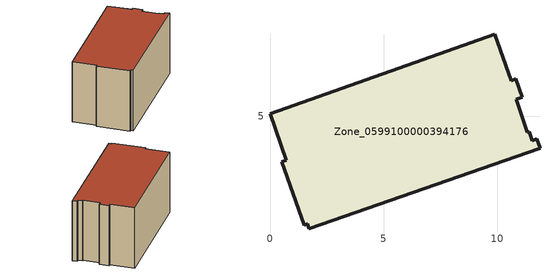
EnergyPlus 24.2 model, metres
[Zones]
Zone_0599100000394176
 floor ground (C_G): 11.41,4.33 11.54,3.93 11.75,4.01 11.89,3.6 1.71,0.04 1.66,0.26 1.5,0.21 0.53,3 0.71,3.07 0,5.12 9.91,8.62 10.62,6.58 10.83,6.65 11.11,5.84 10.84,5.75 11.33,4.3 z0
 wall outside (C_F): 10.84,5.75 11.11,5.84 10.83,6.65 10.62,6.58 9.91,8.62 0,5.12 0.71,3.07 0.53,3 1.5,0.21 1.66,0.26 1.71,0.04 11.89,3.6 11.75,4.01 11.54,3.93 11.41,4.33 11.33,4.3 10.84,5.75 z0:5.67
 roof outside (C_R): 10.62,6.58 9.91,8.62 0,5.12 0.71,3.07 0.53,3 1.5,0.21 1.66,0.26 1.71,0.04 11.89,3.6 11.75,4.01 11.54,3.93 11.41,4.33 11.33,4.3 10.84,5.75 11.11,5.84 10.83,6.65 z5.67
[BUILDING]
Pand.0599100000394176: North Axis=0; Terrain=City; Loads Convergence Tolerance Value=0.04; Temperature Convergence Tolerance Value=0.4; Solar Distribution=FullExterior; Maximum Number of Warmup Days=25; Minimum Number of Warmup Days=1
[Site:Location]
Rotterdam.The.Hague.AP_ZH_NLD Design_Conditions: Latitude=51.96; Longitude=4.45; Time Zone=1; Elevation=-4.5
[SITE:GROUNDTEMPERATURE:BUILDINGSURFACE]
18, 18, 18, 18, 18, 18, 18, 18, 18, 18, 18, 18
[MATERIAL] Thermal Absorptance=0.9; Solar Absorptance=0.7; Visible Absorptance=0.7
Name | Roughness | Thickness | Conductivity | Density | Specific Heat
G.TI.1992-2005 | MediumSmooth | 0.15 | 0.06 | 540 | 1210
F.TI.1992-2005 | Rough | 0.3 | 0.12 | 1920 | 840
R.TI.1992-2005 | MediumRough | 0.2 | 0.08 | 1500 | 1000
[CONSTRUCTION]
C_G: G.TI.1992-2005
C_F: F.TI.1992-2005
C_R: R.TI.1992-2005
[ZONE]
Zone_0599100000394176: Type=1; Multiplier=1; Ceiling Height=Autocalculate; Volume=Autocalculate; Floor Area=autocalculate; Part of Total Floor Area=Yes
[ZONEINFILTRATION:DESIGNFLOWRATE]
Infil_Zone_0599100000394176: Zone or ZoneList or Space or SpaceList=Zone_0599100000394176; Schedule=AlwaysOn; Design Flow Rate Calculation Method=Flow/Area; Flow Rate per Floor Area=0.0015; Constant Term Coefficient=1; Temperature Term Coefficient=0; Velocity Term Coefficient=0; Velocity Squared Term Coefficient=0
[HVACTEMPLATE:ZONE:IDEALLOADSAIRSYSTEM]
Zone_0599100000394176: Maximum Heating Supply Air Temperature=50; Minimum Cooling Supply Air Temperature=13; Maximum Heating Supply Air Humidity Ratio=0.0156; Minimum Cooling Supply Air Humidity Ratio=0.0077; Heating Limit=NoLimit; Cooling Limit=NoLimit; Dehumidification Control Type=ConstantSensibleHeatRatio; Cooling Sensible Heat Ratio=0.7; Dehumidification Setpoint=60; Humidification Control Type=None; Humidification Setpoint=30; Outdoor Air Method=None; Outdoor Air Flow Rate per Person=0.00944; Outdoor Air Flow Rate per Zone Floor Area=0; Outdoor Air Flow Rate per Zone=0; Demand Controlled Ventilation Type=None; Outdoor Air Economizer Type=NoEconomizer; Heat Recovery Type=None; Sensible Heat Recovery Effectiveness=0.7; Latent Heat Recovery Effectiveness=0.65
[ZONECONTROL:THERMOSTAT]
ThermostatControl_Zone_0599100000394176: Zone or ZoneList=Zone_0599100000394176; Control Type Schedule=DualSetpointControlType; Control 1=Thermostat_Zone_0599100000394176; Temperature Difference Between Cutout And Setpoint=0
[THERMOSTATSETPOINT:DUALSETPOINT]
Thermostat_Zone_0599100000394176: Heating Setpoint Temperature Schedule=HeatingSetpoint_Zone_0599100000394176; Cooling Setpoint Temperature Schedule=CoolingSetpoint_Zone_0599100000394176
[SCHEDULE:COMPACT]
HeatingSetpoint_Zone_0599100000394176: Through: 12/31, For: AllDays, Until: 24:00, 21
CoolingSetpoint_Zone_0599100000394176: Through: 12/31, For: AllDays, Until: 24:00, 24
DualSetpointControlType: Through: 12/31, For: AllDays, Until: 24:00, 4
AlwaysOn: Through: 12/31, For: AllDays, Until: 24:00, 1
